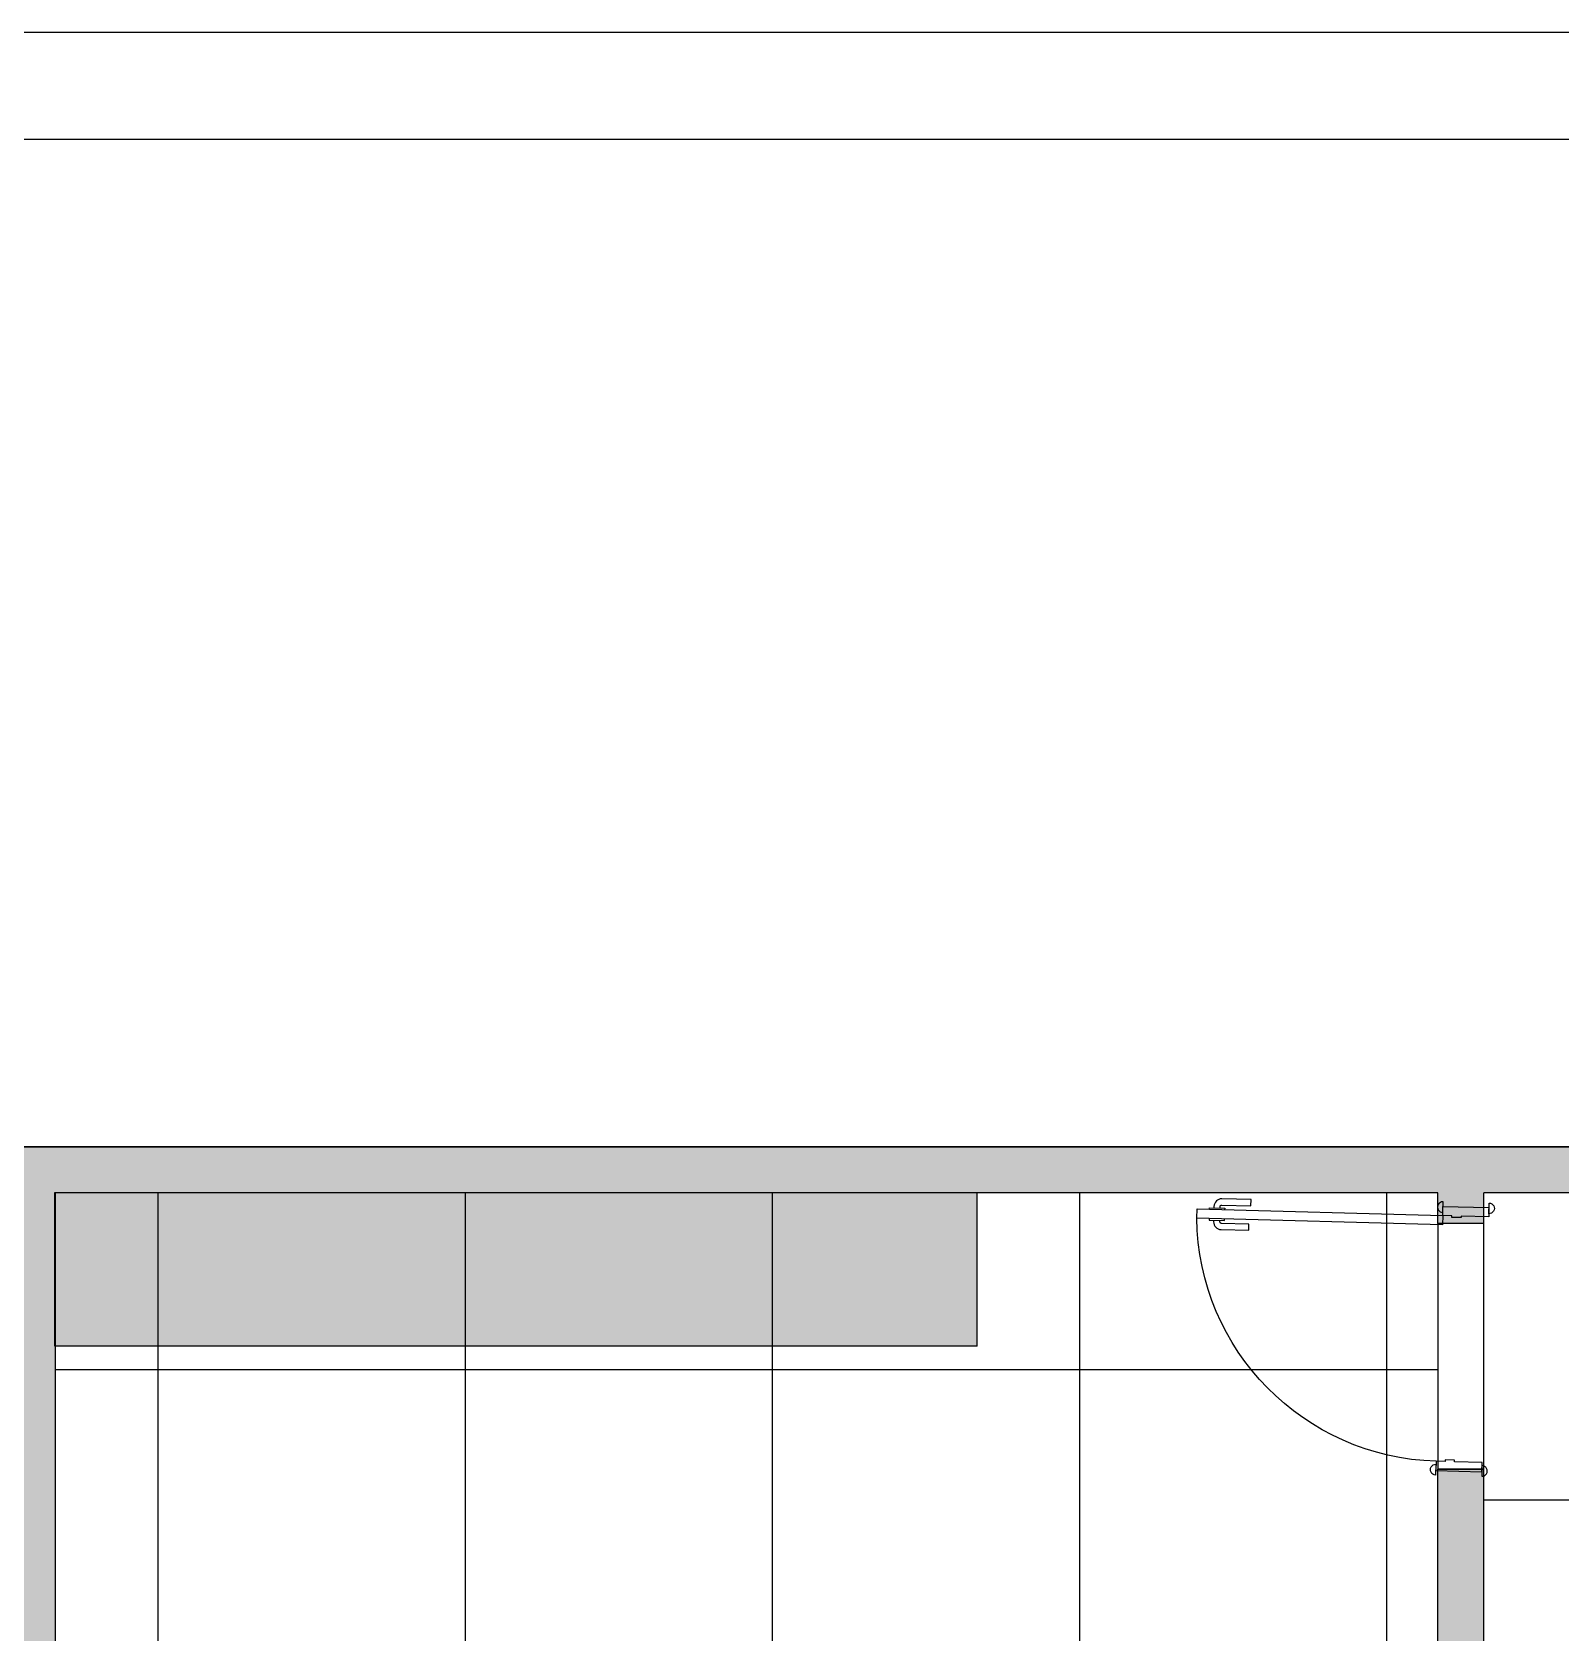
# Model space of a CAD drawing. Extents: x -39 to 242, y 20 to 69.
# Drawn here: x 98.86 to 103.84, y 53.28 to 58.49 of the extents above; entities that cross this region are included whole.
import ezdxf

# ---------------------------------------------------------------- set-up
doc = ezdxf.new("R2010")
doc.units = 0
doc.header["$MEASUREMENT"] = 0
doc.layers.get('0').update_dxf_attribs({"linetype": 'CONTINUOUS'})
for name, color, linetype in [('A6', 6, 'CONTINUOUS'), ('hatch', 1, 'CONTINUOUS'), ('MOBILIARIO', 2, 'CONTINUOUS'), ('PORTA', 1, 'CONTINUOUS'), ('PRANCHA', 2, 'CONTINUOUS'), ('solera', 1, 'CONTINUOUS')]:
    doc.layers.add(name, color=color, linetype=linetype)

# ---------------------------------------------------------------- blocks, each defined once
blk = doc.blocks.new('A$C2AA719D1')
at = {"layer": 'PORTA', "color": 3}
for points in [[(0.04499998814991102, 0.9675000017154005), (0.04499998814991102, 0.1675000017154034), (0.07499998814988373, 0.1675000017154034), (0.07499998814988373, 0.9675000017154005)], [(0.04499998814991102, 0.01750000171531241), (0.04499998814991102, 0.1075000017154579), (0.04999998814990647, 0.1075000017154579), (0.04999998814990647, 0.1375000017154306), (0.04499998814991102, 0.1375000017154306), (0.04499998814991102, 0.1675000017154034), (0.01499998814982462, 0.1675000017154034), (0.01499998814982462, 0.01750000171531241)], [(0.8449999881499224, 0.01750000171531951), (0.8449999881499224, 0.107500001715465), (0.8399999881499269, 0.107500001715465), (0.8399999881499269, 0.1375000017154377), (0.8449999881499224, 0.1375000017154377), (0.8449999881499224, 0.1675000017154105), (0.8749999881498951, 0.1675000017154105), (0.8749999881498951, 0.01750000171531951)]]:
    blk.add_lwpolyline(points, close=True, dxfattribs=at)
at = {"layer": 'PORTA', "color": 2}
for points in [[(0.03999998814980188, 0.892500001715355), (0.03499998814992011, 0.892500001715355, 0.4142135623730953), (0.02999998814992466, 0.8875000017154733), (0.02999998814992466, 0.7925000017152186), (0.009999988149829164, 0.7925000017152186), (0.009999988149829164, 0.8875000017154733, -0.4142135623730953), (0.03499998814992011, 0.9125000017153369), (0.03999998814980188, 0.9125000017153369)], [(0.07999998814987919, 0.9125000017153369), (0.08499998814987464, 0.9125000017153369, -0.414213562373077), (0.1099999881498519, 0.8875000017154733), (0.1099999881498519, 0.7975000017153278), (0.08999998814987009, 0.7975000017153278), (0.08999998814987009, 0.8875000017154733, 0.4142135623730734), (0.08499998814987464, 0.892500001715355), (0.07999998814987919, 0.892500001715355)]]:
    blk.add_lwpolyline(points, format="xyb", dxfattribs=at)
for points in [[(0.04499998814991102, 0.9275000017154369), (0.03999998814980188, 0.9275000017154369), (0.03999998814980188, 0.877500001715255), (0.04499998814991102, 0.877500001715255)], [(0.07499998814988373, 0.9275000017154369), (0.07999998814987919, 0.9275000017154369), (0.07999998814987919, 0.877500001715255), (0.07499998814988373, 0.877500001715255)]]:
    blk.add_lwpolyline(points, dxfattribs=at)
at = {"layer": 'PORTA', "color": 3}
for points in [[(-1.185016174076736e-08, 0.1675000017156307, -1.000000000000051), (0.03499998814992011, 0.1675000017156307)], [(0.8899999881499951, 0.1675000017154105, 1.000000000000051), (0.8549999881499133, 0.1675000017154105)], [(-1.185016174076736e-08, 0.01750000171553978, 1.000000000000051), (0.03499998814992011, 0.01750000171553978)], [(0.8899999881499951, 0.01750000171531951, -1.000000000000051), (0.8549999881499133, 0.01750000171531951)]]:
    blk.add_lwpolyline(points, format="xyb", close=True, dxfattribs=at)
at = {"layer": 'PORTA', "color": 1}
blk.add_arc((0.04399395912550119, 0.1670941987793739), 0.8010061318176627, 0.0290269894571321, 87.78159182684162, dxfattribs=at)

msp = doc.modelspace()

# ---------------------------------------------------------------- hatches: boundary and pattern name
at = {"layer": 'hatch', "true_color": 0x636466}
h = msp.add_hatch(color=251, dxfattribs=at)
h.dxf.hatch_style = 1
h.paths.add_polyline_path([(103.5886134813946, 49.98620056739655), (103.4386134813946, 49.98620056739655), (103.4386134813946, 49.26120056739654), (99.73861348139458, 49.26120056739654), (99.73861348139458, 49.11120056739654), (103.4386134813946, 49.11120056739655), (103.4386134813946, 45.61120056739655), (103.5886134813946, 45.61120056739655)])
h.paths.add_polyline_path([(98.9386134813946, 49.26120056739654), (98.78861348139459, 49.26120056739654), (98.78861348139459, 48.86120056739654), (98.68861348139463, 48.86120056739655), (98.68861348139463, 48.71120056739653), (98.78861348139462, 48.71120056739654), (98.78861348139459, 44.71120056739655), (97.53861348139459, 44.71120056739655), (97.53861348139456, 44.56120056739654), (100.1886134813946, 44.56120056739655), (100.1886134813946, 44.71120056739655), (98.9386134813946, 44.71120056739655)])
h.paths.add_polyline_path([(98.9386134813946, 54.71120056739654), (103.4386134813946, 54.71120056739655), (103.4386134813946, 54.61120056739654), (103.5886134813946, 54.61120056739654), (103.5886134813946, 54.71120056739655), (106.9886134813946, 54.71120056739655), (106.9886134813946, 54.53620056739654), (107.1386134813946, 54.53620056739654), (107.1386134813946, 54.86120056739654), (97.53861348139459, 54.86120056739654), (97.53861348139459, 54.71120056739654), (98.78861348139459, 54.71120056739654), (98.78861348139459, 50.71120056739654), (98.6886134813946, 50.71120056739655), (98.6886134813946, 50.56120056739654), (98.9386134813946, 50.56120056739653)])
h.paths.add_polyline_path([(97.88861348139461, 50.71120056739655), (94.28861348139459, 50.71120056739654), (94.28861348139459, 54.71120056739654), (95.53861348139459, 54.71120056739655), (95.53861348139459, 54.86120056739654), (94.13861348139459, 54.86120056739654), (94.1386134813946, 50.21120056739655), (94.28861348139459, 50.21120056739655), (94.2886134813946, 50.56120056739654), (97.0886134813946, 50.56120056739654), (97.08861348139457, 49.76120056739656), (97.23861348139461, 49.76120056739656), (97.23861348139461, 50.56120056739654), (97.88861348139461, 50.56120056739654)])
h.paths.add_polyline_path([(107.1386134813946, 53.03620056739655), (106.9886134813946, 53.03620056739655), (106.9886134813946, 52.86120056739654), (104.6886134813946, 52.86120056739655), (104.6886134813946, 52.71120056739656), (107.1386134813946, 52.71120056739655)], flags=17)
h.paths.add_polyline_path([(107.1386134813946, 52.71120056739655), (106.9386134813946, 52.71120056739655), (106.9386134813946, 52.12120056739655), (107.1386134813946, 52.12120056739655)], flags=17)
h.paths.add_polyline_path([(103.5886134813946, 52.71120056739657), (103.6886134813946, 52.71120056739657), (103.6886134813946, 52.86120056739654), (103.5886134813946, 52.86120056739654), (103.5886134813946, 53.81120056739654), (103.4386134813946, 53.81120056739654), (103.4386134813946, 51.98620056739655), (103.5886134813946, 51.98620056739655)], flags=17)
h.paths.add_polyline_path([(107.1386134813946, 47.79120056739654), (106.9386134813946, 47.79120056739654), (106.9386134813946, 47.34120056739655), (107.1386134813946, 47.34120056739655)])
h.paths.add_polyline_path([(107.1386134813946, 43.01120056739655), (106.9386134813946, 43.01120056739655), (106.9386134813946, 42.56120056739655), (107.1386134813946, 42.56120056739655)])
h.paths.add_polyline_path([(100.9886134813946, 42.76120056739655), (100.5386134813946, 42.76120056739655), (100.5386134813946, 42.56120056739655), (100.9886134813946, 42.56120056739655)])
h.paths.add_polyline_path([(94.5886134813946, 42.76120056739655), (94.13861348139459, 42.76120056739655), (94.13861348139459, 42.56120056739655), (94.5886134813946, 42.56120056739655)])
h.paths.add_polyline_path([(94.2886134813946, 48.71120056739655), (97.88861348139464, 48.71120056739653), (97.88861348139464, 48.86120056739655), (97.23861348139461, 48.86120056739655), (97.23861348139461, 48.96120056739655), (97.08861348139457, 48.96120056739655), (97.0886134813946, 48.86120056739655), (94.28861348139459, 48.86120056739654), (94.2886134813946, 49.21120056739655), (94.13861348139459, 49.21120056739655), (94.13861348139459, 44.56120056739655), (95.53861348139458, 44.56120056739654), (95.53861348139459, 44.71120056739655), (94.28861348139459, 44.71120056739655)])
h.paths.add_polyline_path([(103.5886134813946, 44.81120056739655), (103.4386134813946, 44.81120056739655), (103.4386134813946, 44.71120056739655), (102.1886134813946, 44.71120056739655), (102.1886134813946, 44.56120056739655), (103.5886134813946, 44.56120056739655)])
h = msp.add_hatch(dxfattribs=at)
h.set_pattern_fill('ANSI37', color=251, scale=8, angle=45)
h.set_pattern_definition([(90, (16.27221205464885, 22.13553558320604), (-1, 0), []), (180, (16.27221205464885, 22.13553558320604), (-1.110223024625157e-16, -1), [])])
h.paths.add_polyline_path([(103.4386134813946, 51.98620056739655), (103.4386134813946, 53.81120056739654), (103.4386134813946, 54.61120056739654), (103.4386134813946, 54.71120056739655), (98.9386134813946, 54.71120056739654), (98.9386134813946, 50.56120056739653), (98.68861348139461, 50.56120056739654), (97.88861348139461, 50.56120056739654), (97.23861348139461, 50.56120056739654), (97.23861348139461, 49.76120056739655), (97.23861348139461, 48.96120056739655), (97.23861348139461, 48.86120056739655), (97.88861348139464, 48.86120056739655), (98.68861348139463, 48.86120056739654), (98.78861348139459, 48.86120056739654), (98.78861348139459, 49.26120056739654), (98.9386134813946, 49.26120056739654), (98.9386134813946, 44.71120056739655), (100.1886134813946, 44.71120056739655), (102.1886134813946, 44.71120056739655), (103.4386134813946, 44.71120056739655), (103.4386134813946, 44.81120056739655), (103.4386134813946, 45.61120056739655), (103.4386134813946, 49.11120056739655), (99.73861348139458, 49.11120056739654), (99.73861348139458, 49.26120056739654), (103.4386134813946, 49.26120056739654), (103.4386134813946, 49.98620056739655)])
h.paths.add_polyline_path([(97.9511085576584, 49.75609830074633), (98.47039914428869, 49.75609830074633), (98.47039914428869, 50.02399052448439), (97.9511085576584, 50.02399052448439)], flags=24)
h.paths.add_polyline_path([(101.0594634008537, 51.89103579900301), (101.9419736327773, 51.89103579900301), (101.9419736327773, 52.15892802274108), (101.0594634008537, 52.15892802274108)], flags=24)
h.paths.add_polyline_path([(100.0120152726389, 46.58979935175137), (100.5416810298013, 46.58979935175137), (100.5416810298013, 46.85769157548943), (100.0120152726389, 46.85769157548943)], flags=24)
h = msp.add_hatch(dxfattribs=at)
h.set_pattern_fill('ANSI37', color=251, scale=8, angle=45)
h.set_pattern_definition([(90, (106.9886134813946, 54.71120056739655), (-1, 0), []), (180, (106.9886134813946, 54.71120056739655), (-1.110223024625157e-16, -1), [])])
h.paths.add_polyline_path([(103.5886134813946, 52.86120056739654), (103.6886134813946, 52.86120056739654), (104.6886134813946, 52.86120056739657), (106.9886134813946, 52.86120056739654), (106.9886134813946, 53.03620056739655), (106.9886134813946, 54.53620056739654), (106.9886134813946, 54.71120056739655), (103.5886134813946, 54.71120056739655), (103.5886134813946, 54.61120056739654), (103.5886134813946, 53.81120056739654)])
h.paths.add_polyline_path([(103.9567933240272, 53.62891037548569), (105.6872298861009, 53.62891037548569), (105.6872298861009, 53.89680259922375), (103.9567933240272, 53.89680259922375)], flags=24)
at = {"layer": 'MOBILIARIO'}
h = msp.add_hatch(color=43, dxfattribs=at)
h.dxf.hatch_style = 1
h.paths.add_polyline_path([(98.93528851081119, 54.71120056739655), (98.93528851081119, 54.21120056739654), (101.9386134813946, 54.21120056739654), (101.9386134813946, 54.71120056739655)])

# ---------------------------------------------------------------- linework, layer by layer
at = {"layer": 'A6'}
for p, q in [((97.53861348139459, 54.86120056739655), (107.1386134813946, 54.86120056739655)), ((107.1386134813946, 54.86120056739654), (97.53861348139459, 54.86120056739654)), ((98.9386134813946, 50.56120056739653), (98.9386134813946, 54.71120056739655)), ((103.4386134813946, 54.71120056739655), (98.93861348139457, 54.71120056739654)), ((103.4386134813946, 54.61120056739654), (103.4386134813946, 54.71120056739655)), ((103.5886134813946, 54.61120056739654), (103.5886134813946, 54.71120056739655)), ((106.9886134813946, 54.71120056739655), (103.5886134813946, 54.71120056739655)), ((103.5886134813946, 54.61120056739654), (103.4386134813946, 54.61120056739654)), ((103.4386134813946, 51.98620056739655), (103.4386134813946, 53.81120056739654)), ((103.5886134813946, 53.81120056739654), (103.4386134813946, 53.81120056739654)), ((103.5886134813946, 52.86120056739655), (103.5886134813946, 53.81120056739654))]:
    msp.add_line(p, q, dxfattribs=at)
at = {"layer": 'MOBILIARIO'}
for p, q in [((101.9386134813946, 54.21120056739655), (101.9386134813946, 54.71120056739655)), ((101.9386134813946, 54.21120056739654), (98.93861348139457, 54.21120056739654))]:
    msp.add_line(p, q, dxfattribs=at)
msp.add_lwpolyline([(101.9386134813946, 54.71120056739655), (98.93528851081119, 54.71120056739655), (98.93528851081119, 54.21120056739654)], dxfattribs=at)
at = {"layer": 'PRANCHA', "color": 2}
msp.add_lwpolyline([(116.8163664640631, 58.48998820729139), (116.8163664640631, 37.48998820729139), (87.11636646406328, 37.4899882072923), (87.11636646406328, 58.48998820729139)], close=True, dxfattribs=at)
at = {"layer": 'PRANCHA', "color": 6}
msp.add_lwpolyline([(88.36636646406328, 37.8399882072913), (116.4663664640632, 37.8399882072913), (116.4663664640632, 58.13998820729148), (88.36636646406328, 58.13998820729148)], close=True, dxfattribs=at)
at = {"layer": 'solera'}
msp.add_lwpolyline([(103.5886134813946, 54.61120056739654), (103.4386134813946, 54.61120056739654), (103.4386134813946, 53.81120056739654), (103.5886134813946, 53.81120056739654)], close=True, dxfattribs=at)

# ---------------------------------------------------------------- block references
at = {"color": 5, "xscale": -1, "rotation": 88.4470076696863}
msp.add_blockref('A$C2AA719D1', (103.6228140229561, 54.6772050068116), dxfattribs=at)

doc.saveas('drawing.dxf')
